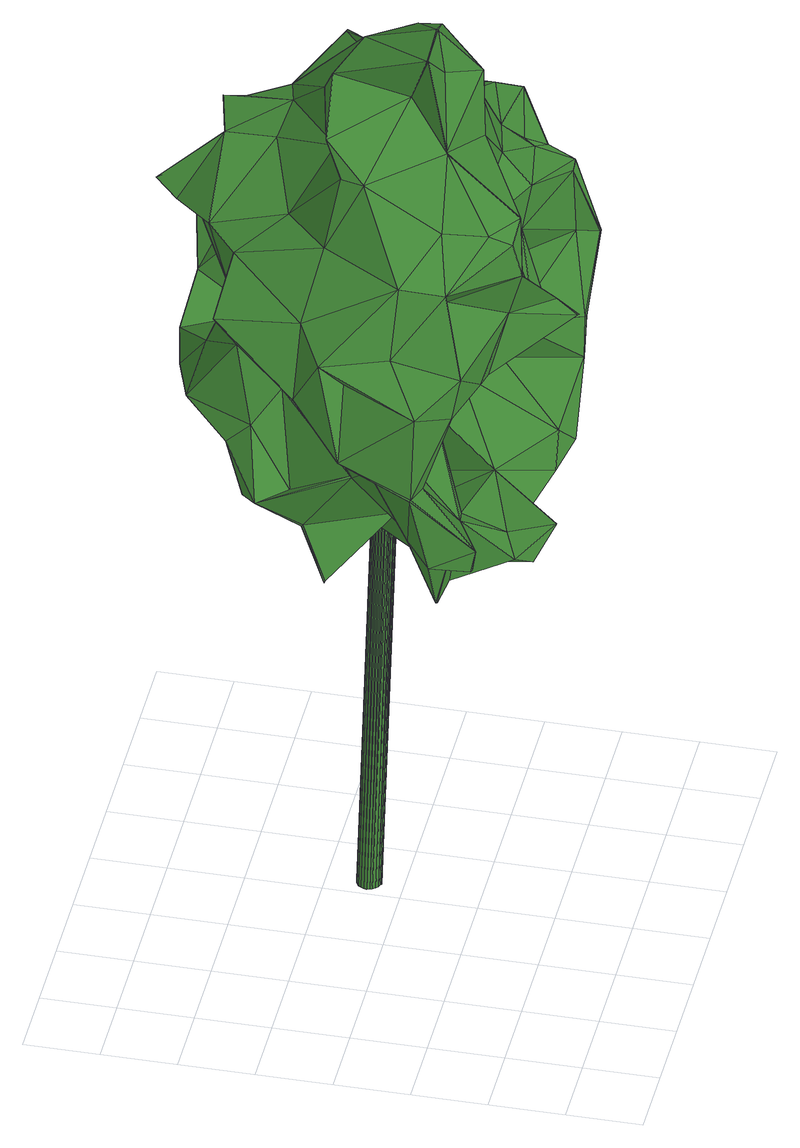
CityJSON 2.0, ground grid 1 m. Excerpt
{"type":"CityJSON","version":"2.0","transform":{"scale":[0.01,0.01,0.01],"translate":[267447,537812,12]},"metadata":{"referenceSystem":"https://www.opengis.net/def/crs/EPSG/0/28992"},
"CityObjects":{
"tree1":{"type":"SolitaryVegetationObject","attributes":{"gtid":316,"crown_width_m":5.79,"crown_median_z":21.53,"crown_r50_m":0.302,"crown_porosity":0.917,"trunk_H_m":8.6,"trunk_DBH_m":0.311,"trunk_radius_m":0.156,"trunk_base_height_m":12.93,"original_gtid":"316"},"geometry":[{"type":"Solid","lod":"3","boundaries":[[[[0,1,2]],[[3,4,5]],[[6,7,8]],[[9,10,11]],[[12,13,14]],[[15,2,1]],[[15,16,2]],[[17,18,19]],[[20,21,22]],[[23,24,25]],[[26,27,28]],[[29,30,31]],[[32,31,30]],[[33,34,35]],[[33,36,34]],[[37,38,39]],[[33,40,41]],[[42,43,44]],[[45,44,43]],[[46,47,48]],[[49,50,51]],[[52,53,54]],[[55,56,57]],[[58,56,55]],[[59,60,61]],[[16,62,32]],[[51,50,60]],[[39,63,64]],[[23,65,48]],[[66,67,53]],[[68,42,69]],[[29,70,37]],[[29,71,70]],[[50,49,72]],[[73,72,49]],[[2,74,0]],[[75,76,77]],[[78,79,80]],[[81,82,83]],[[84,85,86]],[[84,86,87]],[[88,10,81]],[[46,89,47]],[[9,90,82]],[[91,92,93]],[[94,95,21]],[[94,21,87]],[[96,97,98]],[[73,79,99]],[[83,59,100]],[[83,101,81]],[[102,44,45]],[[17,19,103]],[[73,99,104]],[[105,106,107]],[[108,75,93]],[[109,110,90]],[[110,80,82]],[[111,112,96]],[[113,96,112]],[[114,89,115]],[[11,10,88]],[[88,116,11]],[[117,118,119]],[[22,21,120]],[[75,43,76]],[[96,98,121]],[[96,121,111]],[[103,122,123]],[[67,124,53]],[[104,109,125]],[[126,127,128]],[[16,129,2]],[[82,80,130]],[[32,131,132]],[[126,133,134]],[[12,68,13]],[[132,64,129]],[[12,43,42]],[[37,132,29]],[[39,132,37]],[[64,132,39]],[[94,135,136]],[[62,16,15]],[[137,83,100]],[[71,54,70]],[[45,108,102]],[[70,54,53]],[[138,139,85]],[[140,141,142]],[[140,142,7]],[[117,143,118]],[[127,126,144]],[[145,144,126]],[[129,74,2]],[[63,74,129]],[[142,141,146]],[[145,147,144]],[[148,38,149]],[[73,104,150]],[[151,152,153]],[[5,4,152]],[[154,19,18]],[[154,18,155]],[[156,157,158]],[[159,35,34]],[[160,147,161]],[[160,161,101]],[[162,163,3]],[[162,164,163]],[[88,81,101]],[[115,165,125]],[[41,166,167]],[[168,169,170]],[[171,172,15]],[[171,15,1]],[[139,173,164]],[[174,139,164]],[[175,102,157]],[[157,102,108]],[[176,177,133]],[[129,64,63]],[[178,179,180]],[[94,180,179]],[[101,137,181]],[[49,79,73]],[[182,183,184]],[[180,86,185]],[[180,87,86]],[[33,186,36]],[[91,187,92]],[[75,108,45]],[[188,174,164]],[[189,174,188]],[[190,117,191]],[[103,19,122]],[[189,192,62]],[[193,113,27]],[[39,38,148]],[[160,194,195]],[[32,62,196]],[[149,197,46]],[[157,108,198]],[[66,199,67]],[[20,138,84]],[[200,201,185]],[[82,90,110]],[[17,202,203]],[[183,124,184]],[[54,71,204]],[[146,141,205]],[[23,206,207]],[[158,157,198]],[[87,180,94]],[[151,162,152]],[[194,178,180]],[[81,10,82]],[[56,208,209]],[[54,204,52]],[[199,210,118]],[[41,40,211]],[[83,137,101]],[[20,84,21]],[[13,59,61]],[[13,61,14]],[[59,13,100]],[[68,100,13]],[[74,167,166]],[[167,74,212]],[[213,143,187]],[[23,48,47]],[[97,213,98]],[[207,24,23]],[[108,187,117]],[[132,30,29]],[[214,63,215]],[[214,215,177]],[[133,216,176]],[[159,34,217]],[[159,217,144]],[[113,218,27]],[[28,27,218]],[[6,8,35]],[[203,202,209]],[[215,39,65]],[[219,146,205]],[[145,126,220]],[[221,58,222]],[[203,58,221]],[[77,223,14]],[[53,124,70]],[[67,184,124]],[[194,180,224]],[[9,82,10]],[[225,226,52]],[[227,15,172]],[[227,172,211]],[[22,55,57]],[[187,93,92]],[[108,93,187]],[[167,216,228]],[[167,212,216]],[[63,214,74]],[[148,149,46]],[[123,204,31]],[[154,66,226]],[[229,230,91]],[[154,155,210]],[[180,201,231]],[[122,232,123]],[[42,179,69]],[[175,94,179]],[[51,60,130]],[[116,206,233]],[[99,109,104]],[[175,179,102]],[[102,179,42]],[[9,116,90]],[[102,42,44]],[[38,26,234]],[[6,35,235]],[[35,195,235]],[[69,179,178]],[[26,28,234]],[[197,234,28]],[[144,147,159]],[[75,45,43]],[[118,210,119]],[[8,40,33]],[[89,197,115]],[[46,48,148]],[[183,168,124]],[[236,70,237]],[[32,196,238]],[[137,68,69]],[[100,68,137]],[[101,181,160]],[[139,141,85]],[[14,43,12]],[[171,166,41]],[[0,166,171]],[[134,220,126]],[[16,32,129]],[[132,129,32]],[[182,184,239]],[[96,182,239]],[[225,154,226]],[[41,217,34]],[[240,127,217]],[[241,152,4]],[[220,242,145]],[[116,242,220]],[[31,241,123]],[[123,241,103]],[[234,149,38]],[[240,217,41]],[[153,152,241]],[[105,243,106]],[[95,244,120]],[[21,95,120]],[[245,120,244]],[[95,94,136]],[[12,42,68]],[[125,109,114]],[[130,80,51]],[[148,65,39]],[[159,195,35]],[[159,147,195]],[[144,217,127]],[[8,33,35]],[[114,115,125]],[[6,235,140]],[[128,216,133]],[[77,14,243]],[[72,106,50]],[[169,168,246]],[[11,116,9]],[[36,186,34]],[[234,197,149]],[[25,24,134]],[[34,186,41]],[[186,33,41]],[[237,247,38]],[[70,124,168]],[[171,1,0]],[[134,133,177]],[[109,90,248]],[[183,169,246]],[[249,235,224]],[[157,156,136]],[[32,238,31]],[[241,31,238]],[[241,238,153]],[[120,245,55]],[[55,22,120]],[[155,55,245]],[[24,207,206]],[[24,206,220]],[[91,213,187]],[[109,248,114]],[[90,116,248]],[[110,109,99]],[[190,198,117]],[[69,181,137]],[[160,181,194]],[[178,194,181]],[[178,181,69]],[[41,211,172]],[[41,172,171]],[[53,52,226]],[[210,250,154]],[[154,250,66]],[[66,250,251]],[[210,251,250]],[[119,210,191]],[[243,107,91]],[[191,117,119]],[[91,107,229]],[[66,53,226]],[[128,41,167]],[[204,122,52]],[[72,73,252]],[[230,229,252]],[[150,252,73]],[[230,252,150]],[[168,183,246]],[[99,79,78]],[[85,249,253]],[[150,121,230]],[[224,180,231]],[[121,98,230]],[[199,251,210]],[[158,198,156]],[[244,156,198]],[[108,117,198]],[[244,95,156]],[[244,198,190]],[[174,142,146]],[[57,20,22]],[[98,213,230]],[[91,230,213]],[[213,97,254]],[[157,136,175]],[[175,136,135]],[[8,255,40]],[[114,233,89]],[[133,126,128]],[[185,201,180]],[[89,233,23]],[[38,247,26]],[[27,26,247]],[[27,247,170]],[[182,169,183]],[[96,169,182]],[[256,257,165]],[[134,24,220]],[[150,258,121]],[[104,258,150]],[[14,61,243]],[[115,197,256]],[[46,197,89]],[[255,227,211]],[[18,222,155]],[[96,239,97]],[[199,97,239]],[[193,96,113]],[[239,184,199]],[[67,199,184]],[[202,3,209]],[[115,256,165]],[[105,107,243]],[[30,131,32]],[[153,192,151]],[[50,106,243]],[[107,106,229]],[[72,252,106]],[[229,106,252]],[[145,161,147]],[[88,101,161]],[[145,88,161]],[[83,82,130]],[[59,83,130]],[[59,130,60]],[[85,84,138]],[[21,84,87]],[[228,216,128]],[[167,228,128]],[[121,258,111]],[[199,118,254]],[[199,254,97]],[[255,211,40]],[[14,223,43]],[[103,3,202]],[[152,3,5]],[[162,3,152]],[[237,168,247]],[[209,3,163]],[[259,17,221]],[[259,221,222]],[[196,153,238]],[[196,62,153]],[[139,205,141]],[[18,17,259]],[[222,18,259]],[[17,203,221]],[[88,242,116]],[[145,242,88]],[[62,260,174]],[[189,62,174]],[[50,243,61]],[[50,61,60]],[[7,255,8]],[[200,249,224]],[[249,85,140]],[[85,141,140]],[[174,260,227]],[[185,249,261]],[[200,261,249]],[[200,185,261]],[[220,206,116]],[[249,140,235]],[[248,233,114]],[[103,202,17]],[[200,231,201]],[[233,206,23]],[[248,116,233]],[[258,104,125]],[[111,262,257]],[[258,262,111]],[[28,218,256]],[[257,256,218]],[[257,218,112]],[[112,218,113]],[[170,169,193]],[[193,169,96]],[[222,58,55]],[[0,74,166]],[[219,205,263]],[[95,136,156]],[[25,134,177]],[[204,123,232]],[[176,264,74]],[[216,264,176]],[[74,264,212]],[[216,212,264]],[[193,27,170]],[[80,79,49]],[[86,253,185]],[[249,185,253]],[[227,260,15]],[[85,253,86]],[[77,93,75]],[[56,58,208]],[[243,91,93]],[[243,93,77]],[[127,240,128]],[[41,128,240]],[[224,231,200]],[[77,76,223]],[[43,223,76]],[[215,65,177]],[[38,37,236]],[[168,170,247]],[[70,236,37]],[[174,227,142]],[[55,155,222]],[[57,56,164]],[[164,265,57]],[[23,47,89]],[[110,99,78]],[[164,56,163]],[[265,20,57]],[[139,138,173]],[[15,260,62]],[[78,80,110]],[[176,214,177]],[[74,214,176]],[[80,49,51]],[[142,255,7]],[[227,255,142]],[[195,266,160]],[[177,65,25]],[[30,132,131]],[[197,28,256]],[[23,25,65]],[[236,237,38]],[[224,235,194]],[[31,267,29]],[[204,267,31]],[[94,175,135]],[[29,267,71]],[[204,71,267]],[[195,194,235]],[[48,65,148]],[[215,63,39]],[[112,111,257]],[[191,268,190]],[[244,190,268]],[[244,268,245]],[[155,245,268]],[[210,155,268]],[[210,268,191]],[[174,263,139]],[[147,160,266]],[[147,266,195]],[[203,209,208]],[[203,208,58]],[[187,143,117]],[[237,70,168]],[[66,251,199]],[[254,143,213]],[[254,118,143]],[[163,56,209]],[[153,62,192]],[[20,173,138]],[[265,173,20]],[[164,173,265]],[[241,4,103]],[[3,103,4]],[[6,140,7]],[[263,205,139]],[[257,262,165]],[[258,165,262]],[[189,188,192]],[[192,188,151]],[[188,164,151]],[[164,162,151]],[[258,125,165]],[[146,219,263]],[[146,263,174]],[[204,232,122]],[[154,225,19]],[[122,19,225]],[[225,52,122]],[[269,270,271]],[[269,271,272]],[[272,271,273]],[[272,273,274]],[[271,270,275]],[[271,275,273]],[[273,275,276]],[[273,276,274]],[[275,270,277]],[[275,277,276]],[[276,277,278]],[[276,278,274]],[[277,270,279]],[[277,279,278]],[[278,279,280]],[[278,280,274]],[[279,270,281]],[[279,281,280]],[[280,281,282]],[[280,282,274]],[[281,270,283]],[[281,283,282]],[[282,283,284]],[[282,284,274]],[[283,270,285]],[[283,285,284]],[[284,285,286]],[[284,286,274]],[[285,270,287]],[[285,287,286]],[[286,287,288]],[[286,288,274]],[[287,270,289]],[[287,289,288]],[[288,289,290]],[[288,290,274]],[[289,270,291]],[[289,291,290]],[[290,291,292]],[[290,292,274]],[[291,270,293]],[[291,293,292]],[[292,293,294]],[[292,294,274]],[[293,270,295]],[[293,295,294]],[[294,295,296]],[[294,296,274]],[[295,270,297]],[[295,297,296]],[[296,297,298]],[[296,298,274]],[[297,270,299]],[[297,299,298]],[[298,299,300]],[[298,300,274]],[[299,270,301]],[[299,301,300]],[[300,301,302]],[[300,302,274]],[[301,270,303]],[[301,303,302]],[[302,303,304]],[[302,304,274]],[[303,270,305]],[[303,305,304]],[[304,305,306]],[[304,306,274]],[[305,270,307]],[[305,307,306]],[[306,307,308]],[[306,308,274]],[[307,270,309]],[[307,309,308]],[[308,309,310]],[[308,310,274]],[[309,270,311]],[[309,311,310]],[[310,311,312]],[[310,312,274]],[[311,270,313]],[[311,313,312]],[[312,313,314]],[[312,314,274]],[[313,270,315]],[[313,315,314]],[[314,315,316]],[[314,316,274]],[[315,270,317]],[[315,317,316]],[[316,317,318]],[[316,318,274]],[[317,270,269]],[[317,269,318]],[[318,269,272]],[[318,272,274]]]]}]}
},
"vertices":[
[213,79,781],[188,104,736],[284,134,737],[385,452,701],[386,452,699],[385,454,700],[99,297,912],[106,262,833],[79,243,827],[288,142,1198],[245,174,1195],[259,146,1176],[339,467,1237],[289,381,1274],[357,450,1285],[203,202,711],[304,226,699],[516,361,754],[546,410,881],[543,406,744],[205,503,852],[310,586,883],[314,495,855],[354,129,1038],[324,76,1030],[345,163,1024],[546,103,1003],[520,185,1064],[529,123,1116],[514,170,771],[454,191,808],[481,273,715],[380,239,724],[23,204,830],[28,144,863],[49,234,912],[18,148,838],[531,136,826],[478,98,912],[465,98,856],[95,210,723],[135,187,826],[255,537,1152],[339,534,1235],[306,589,1145],[321,619,1163],[527,122,1007],[420,197,1025],[412,179,938],[361,266,1422],[379,362,1383],[300,265,1417],[585,341,847],[652,308,846],[575,310,838],[364,445,852],[322,343,767],[293,436,862],[359,351,850],[229,380,1327],[315,390,1367],[318,401,1342],[302,258,689],[373,111,807],[395,94,779],[410,178,936],[622,426,888],[645,311,923],[256,434,1182],[202,493,1152],[573,232,887],[530,262,856],[437,306,1370],[446,277,1367],[292,176,793],[360,515,1200],[368,542,1269],[378,515,1266],[355,254,1361],[361,264,1421],[301,264,1416],[224,230,1206],[281,235,1290],[199,325,1285],[204,504,851],[124,449,820],[202,471,883],[200,554,918],[178,215,1143],[425,170,1076],[291,143,1197],[487,409,1234],[441,473,1128],[380,486,1198],[260,541,963],[327,590,926],[632,263,1094],[579,336,1106],[587,312,1177],[410,216,1330],[207,356,1285],[155,271,1162],[328,564,1113],[520,421,719],[451,228,1262],[435,369,1311],[431,368,1337],[513,415,1285],[426,529,1128],[379,207,1252],[283,236,1290],[599,205,1167],[599,204,1165],[592,238,1122],[329,214,1129],[437,160,1137],[269,136,1122],[474,504,1048],[502,429,1010],[519,487,1011],[359,567,861],[581,238,1182],[545,406,743],[539,353,712],[653,244,892],[444,199,1179],[225,180,976],[155,204,968],[177,227,952],[355,111,756],[318,289,1344],[364,227,774],[428,105,762],[255,195,946],[256,177,969],[355,438,974],[386,502,920],[189,374,1187],[159,473,805],[161,397,766],[141,328,867],[161,395,768],[187,279,787],[430,438,1102],[135,198,985],[158,191,1029],[123,358,713],[52,228,1037],[476,99,912],[537,93,1003],[463,264,1242],[325,403,706],[362,424,690],[373,367,706],[585,435,880],[468,490,871],[408,584,960],[405,524,1030],[432,566,995],[50,232,914],[91,360,1073],[136,278,1063],[326,404,707],[327,403,708],[274,402,746],[517,173,1139],[201,141,768],[170,193,812],[631,208,929],[612,238,988],[538,190,1009],[178,126,744],[139,202,727],[224,391,792],[221,333,751],[315,490,1036],[295,272,887],[349,193,931],[152,509,1081],[276,512,1032],[181,485,1023],[143,394,1099],[612,240,988],[659,216,953],[641,303,935],[233,438,923],[21,147,838],[443,475,1127],[284,372,743],[254,339,755],[481,601,1019],[493,571,1010],[290,342,752],[559,249,1085],[105,396,1006],[48,326,959],[376,336,722],[520,124,1106],[479,601,1019],[570,345,988],[168,343,977],[256,392,1000],[468,368,707],[412,336,723],[527,325,799],[122,360,712],[321,102,1054],[324,74,1031],[376,338,724],[373,368,708],[516,466,942],[96,208,722],[210,271,778],[487,377,1170],[374,238,876],[423,196,872],[229,299,852],[89,225,905],[534,160,1130],[122,359,711],[282,156,1051],[446,274,794],[443,397,868],[367,542,1271],[121,369,990],[578,359,860],[621,425,887],[174,217,716],[153,249,815],[515,414,1286],[480,318,1245],[190,392,1076],[518,360,753],[318,136,1061],[539,92,1003],[86,326,928],[481,173,870],[516,181,990],[412,335,720],[587,311,971],[120,239,905],[469,368,704],[212,221,1109],[389,458,1285],[410,584,958],[421,532,892],[657,215,954],[529,161,1004],[296,162,1172],[142,330,869],[585,434,882],[579,405,886],[454,342,1298],[174,415,811],[481,331,1049],[121,223,734],[528,123,1118],[533,159,1132],[501,213,1178],[525,327,800],[234,275,762],[238,326,901],[521,187,1146],[124,359,712],[310,254,767],[244,391,832],[113,333,1034],[483,266,810],[453,540,961],[341,345,93],[325,345,93],[340,349,93],[360,320,953],[360,324,953],[345,320,953],[339,352,93],[358,328,953],[336,356,93],[356,331,953],[333,358,93],[353,334,953],[329,360,93],[349,335,953],[325,361,93],[345,336,954],[321,360,93],[341,336,954],[318,359,93],[337,334,954],[314,356,93],[334,332,954],[312,353,93],[332,329,954],[310,349,93],[330,325,954],[309,345,93],[329,321,954],[310,341,93],[330,317,953],[311,338,93],[331,313,953],[314,334,93],[333,310,953],[317,332,93],[337,307,953],[321,330,93],[340,305,953],[324,329,92],[344,305,953],[329,330,92],[348,305,953],[332,331,92],[352,307,952],[336,334,92],[355,309,952],[338,337,92],[358,312,953],[340,341,92],[360,316,953]
]}
